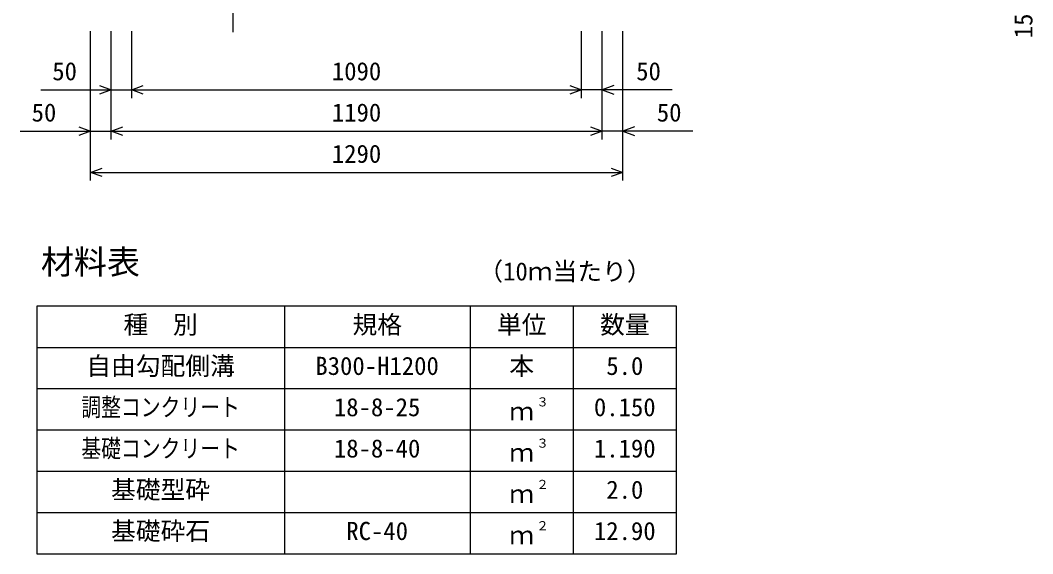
# Model space of a CAD drawing. Units: millimetres, scale not verified. Extents: x -16800 to 16800, y -5940 to 5940.
# Drawn here: x 8935 to 11388, y -3120 to -1828 of the extents above; entities that cross this region are included whole.
import ezdxf
from ezdxf.enums import TextEntityAlignment as Align

# ---------------------------------------------------------------- set-up
doc = ezdxf.new("R2010")
doc.units = ezdxf.units.MM
doc.header["$LTSCALE"] = 20
doc.linetypes.add('CHAIN1', pattern=[8, 5, -1, 1, -1])
for name, color, linetype, lineweight in [('0-0_DIM', 7, 'Continuous', 25), ('0-3_HYO', 3, 'Continuous', 25), ('0-4_HYO2', 4, 'Continuous', 25), ('0-6_TXT', 7, 'Continuous', 25)]:
    doc.layers.add(name, color=color, linetype=linetype, lineweight=lineweight)
doc.styles.add('ＭＳ ゴシック', font='')
doc.styles.get('ＭＳ ゴシック').set_extended_font_data('MS Gothic')

msp = doc.modelspace()

# ---------------------------------------------------------------- linework, layer by layer
at = {"layer": '0-0_DIM', "linetype": 'CHAIN1'}
msp.add_line((9450, -181.24), (9450, -1856.54), dxfattribs=at)
at = {"layer": '0-0_DIM'}
for p, q in [((9105, -2216.4), (9105, -1854.05)), ((9155, -2116.4), (9155, -1854.05)), ((9205, -2016.4), (9205, -1854.05)), ((10295, -2016.4), (10295, -1854.05)), ((10345, -2116.4), (10345, -1854.05)), ((10395, -2216.4), (10395, -1854.05)), ((8985, -1996.4), (9205, -1996.4)), ((9205, -1996.4), (10295, -1996.4)), ((10515, -1996.4), (10295, -1996.4)), ((8935, -2096.4), (9155, -2096.4)), ((9155, -2096.4), (10345, -2096.4)), ((10565, -2096.4), (10345, -2096.4)), ((9105, -2196.4), (10395, -2196.4))]:
    msp.add_line(p, q, dxfattribs=at)
for points in [[(9126.81, -1986.13), (9155, -1996.4), (9126.81, -2006.66)], [(9233.19, -2006.66), (9205, -1996.4), (9233.19, -1986.13)], [(10266.81, -1986.13), (10295, -1996.4), (10266.81, -2006.66)], [(10373.19, -1986.13), (10345, -1996.4), (10373.19, -2006.66)], [(9076.81, -2086.13), (9105, -2096.4), (9076.81, -2106.66)], [(9183.19, -2106.66), (9155, -2096.4), (9183.19, -2086.13)], [(10316.81, -2086.13), (10345, -2096.4), (10316.81, -2106.66)], [(10423.19, -2086.13), (10395, -2096.4), (10423.19, -2106.66)], [(9133.19, -2206.66), (9105, -2196.4), (9133.19, -2186.13)], [(10366.81, -2186.13), (10395, -2196.4), (10366.81, -2206.66)]]:
    msp.add_lwpolyline(points, dxfattribs=at)
at = {"layer": '0-3_HYO'}
for p, q in [((9575, -2520.34), (9575, -3120.34)), ((10025, -2520.34), (10025, -3120.34)), ((10275, -2520.34), (10275, -3120.34)), ((8975, -2620.34), (10525, -2620.34))]:
    msp.add_line(p, q, dxfattribs=at)
msp.add_lwpolyline([(8975, -3120.34), (10525, -3120.34), (10525, -2520.34), (8975, -2520.34)], close=True, dxfattribs=at)
at = {"layer": '0-4_HYO2'}
for p, q in [((8975, -2720.34), (10525, -2720.34)), ((8975, -2820.34), (10525, -2820.34)), ((8975, -2920.34), (10525, -2920.34)), ((8975, -3020.34), (10525, -3020.34))]:
    msp.add_line(p, q, dxfattribs=at)

# ---------------------------------------------------------------- texts
at = {"layer": '0-0_DIM', "style": 'ＭＳ ゴシック'}
msp.add_text('150', height=43.99, rotation=90, dxfattribs=at).set_placement((11400.8, -1871.38), align=Align.BOTTOM_LEFT)
for s, p in [('50', (9012.56, -1986.4)), ('1090', (9690, -1986.4)), ('50', (10427.44, -1986.4)), ('50', (8962.56, -2086.4)), ('1190', (9690, -2086.4)), ('50', (10477.44, -2086.4)), ('1290', (9690, -2186.4))]:
    msp.add_text(s, height=43.99, dxfattribs=at).set_placement(p, align=Align.BOTTOM_LEFT)
at = {"layer": '0-6_TXT', "style": 'ＭＳ ゴシック'}
for s, height, p in [('材料表', 58.65, (8985, -2460.34)), ('（10ｍ当たり）', 43.99, (10045, -2471.34)), ('種\u3000別', 43.99, (9185, -2600.34)), ('規格', 43.99, (9740, -2600.34)), ('単位', 43.99, (10090, -2600.34)), ('数量', 43.99, (10340, -2600.34)), ('自由勾配側溝', 43.99, (9095, -2700.34)), ('B300-H1200', 43.99, (9650, -2700.34)), ('本', 43.99, (10120, -2700.34)), ('5.0', 43.99, (10355, -2700.34)), ('18-8-25', 43.99, (9695, -2800.34)), ('３', 21.99, (10185.54, -2769.97)), ('0.150', 43.99, (10325, -2800.34)), ('ｍ', 43.99, (10120, -2810.34)), ('18-8-40', 43.99, (9695, -2900.34)), ('３', 21.99, (10185.54, -2869.97)), ('1.190', 43.99, (10325, -2900.34)), ('ｍ', 43.99, (10120, -2910.34)), ('基礎型砕', 43.99, (9155, -3000.34)), ('２', 21.99, (10185.54, -2969.97)), ('2.0', 43.99, (10355, -3000.34)), ('ｍ', 43.99, (10120, -3010.34)), ('基礎砕石', 43.99, (9155, -3100.34)), ('２', 21.99, (10185.54, -3069.97)), ('RC-40', 43.99, (9725, -3100.34)), ('ｍ', 43.99, (10120, -3110.34)), ('12.90', 43.99, (10325, -3100.34))]:
    msp.add_text(s, height=height, dxfattribs=at).set_placement(p, align=Align.BOTTOM_LEFT)
at = {"layer": '0-6_TXT', "style": 'ＭＳ ゴシック', "width": 0.8}
for s, p in [('調整コンクリート', (9083, -2800.34)), ('基礎コンクリート', (9083, -2900.34))]:
    msp.add_text(s, height=43.99, dxfattribs=at).set_placement(p, align=Align.BOTTOM_LEFT)

doc.saveas('drawing.dxf')
